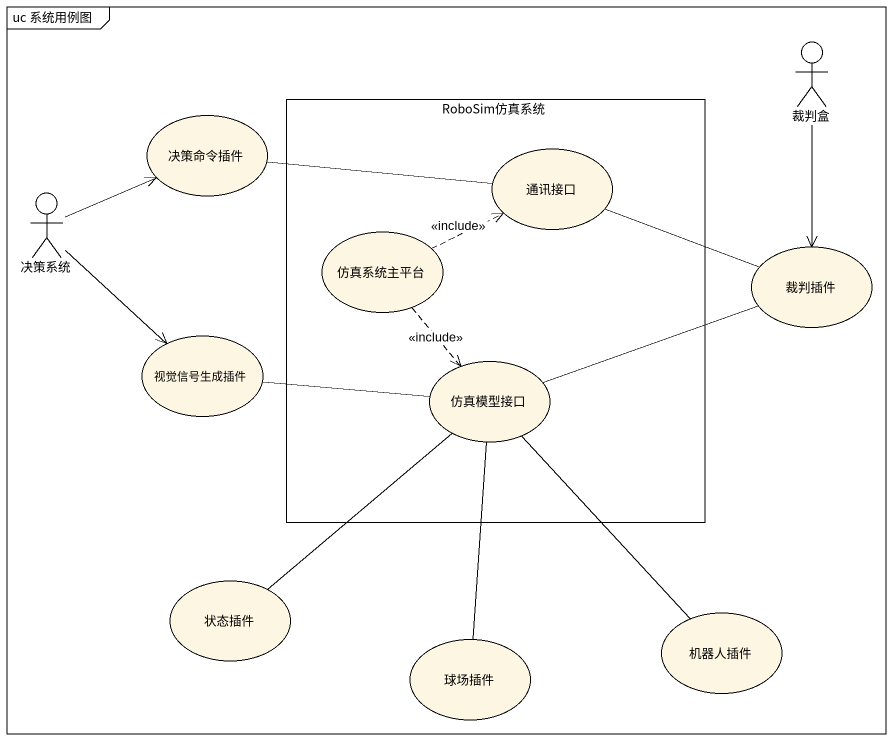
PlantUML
@startuml
mainframe uc 系统用例图
actor 裁判盒
usecase 决策命令插件
rectangle RoboSim仿真系统 {
  usecase 通讯接口
  usecase 仿真系统主平台
  usecase 仿真模型接口
}
actor 决策系统
usecase 裁判插件
usecase 视觉信号生成插件
usecase 状态插件
usecase 球场插件
usecase 机器人插件
裁判盒 --> 裁判插件
决策命令插件 -right- 通讯接口
决策系统 -right-> 决策命令插件
决策系统 --> 视觉信号生成插件
仿真系统主平台 .right.> 通讯接口 : <<include>>
仿真系统主平台 ..> 仿真模型接口 : <<include>>
裁判插件 -left- 通讯接口
裁判插件 -left- 仿真模型接口
视觉信号生成插件 -right- 仿真模型接口
状态插件 -up- 仿真模型接口
球场插件 -up- 仿真模型接口
机器人插件 -up- 仿真模型接口
@enduml
